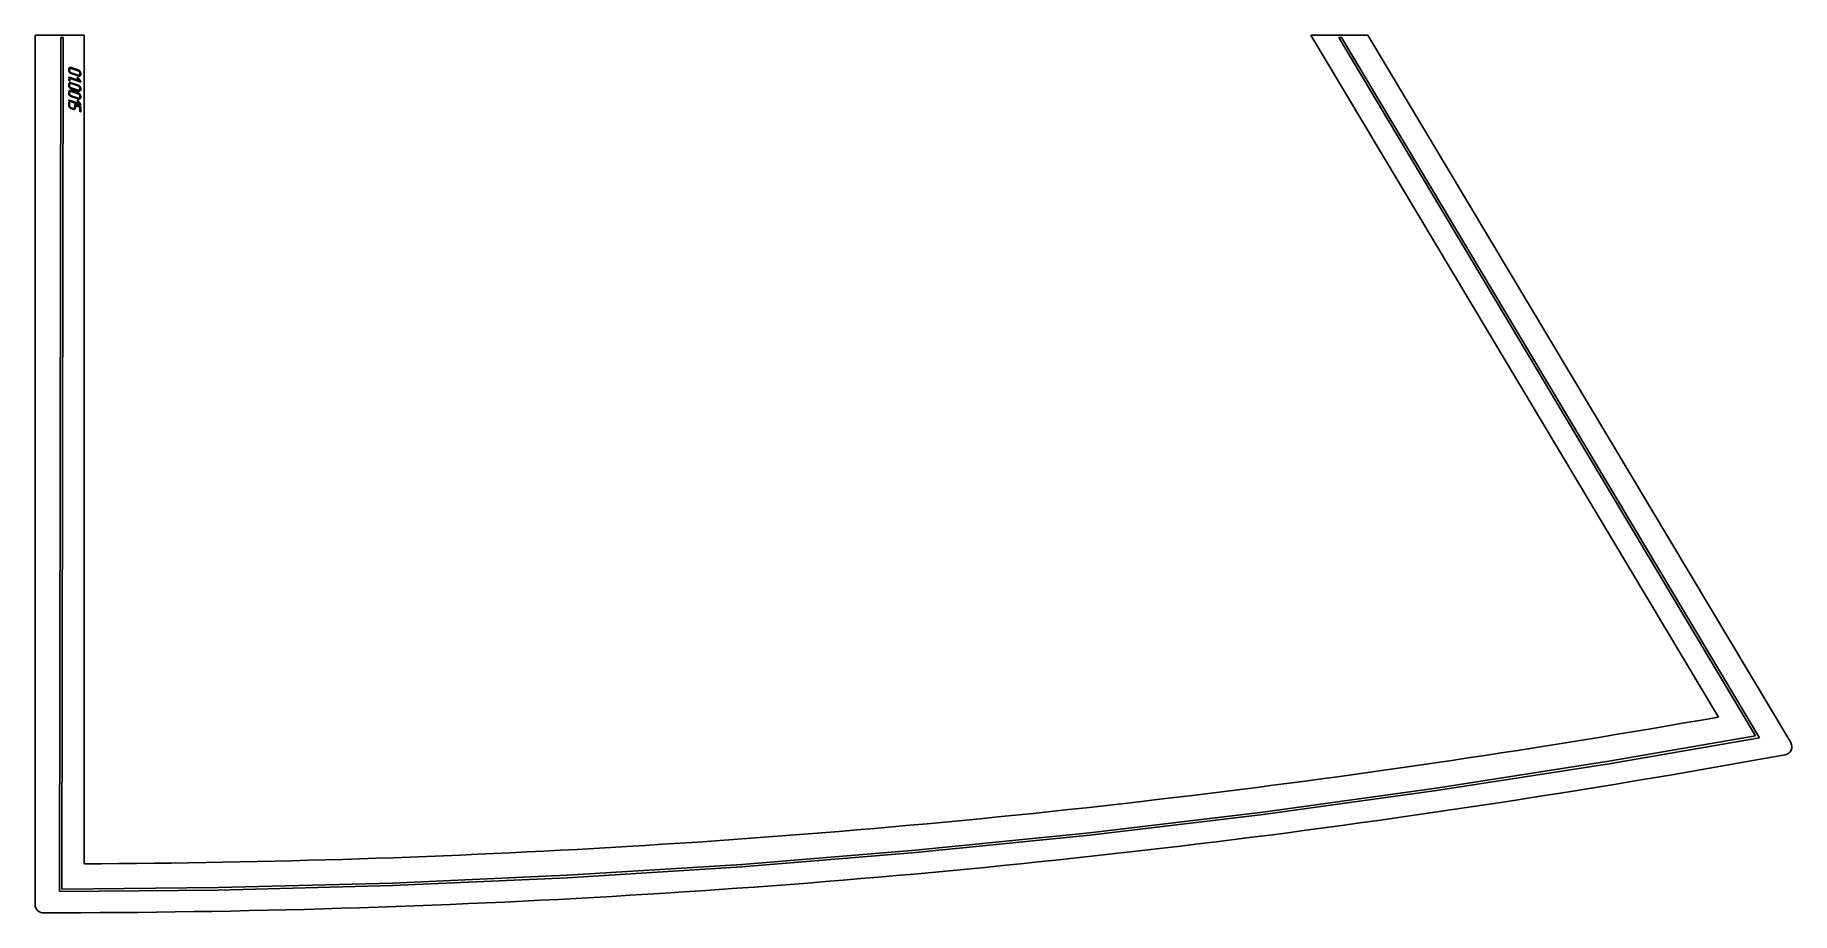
# Model space of a CAD drawing. Header units: millimetres. Extents: x 245 to 2400, y 166 to 1243.
import ezdxf

# ---------------------------------------------------------------- set-up
doc = ezdxf.new("R2010")
doc.units = ezdxf.units.MM
doc.linetypes.add('K5LT_BASIC', pattern=[0])
doc.layers.add('Engraving', color=7, linetype='Continuous')

msp = doc.modelspace()

# ---------------------------------------------------------------- linework, layer by layer
at = {"color": 150, "linetype": 'K5LT_BASIC', "lineweight": 25, "true_color": 0x0080ff}
for p, q in [((245.1, 1243.2), (245.1, 176.4)), ((245.1, 1243.2), (276.5, 1243.2)), ((276.5, 1243.2), (279.5, 1243.2)), ((279.5, 1243.2), (305.1, 1243.2)), ((305.1, 1243.2), (305.1, 226.5)), ((1809.9, 1243.2), (2309.9, 406.6)), ((1809.9, 1243.2), (1842.4, 1243.2)), ((1842.4, 1243.2), (1845.9, 1243.2)), ((1845.9, 1243.2), (1879.8, 1243.2)), ((2398.6, 375.3), (1879.8, 1243.2)), ((2175.8, 349.3), (2175.8, 349.3)), ((2175.8, 349.3), (2176, 349.3)), ((1964, 316.3), (1964.2, 316.3)), ((1964.2, 316.3), (1964.2, 316.3))]:
    msp.add_line(p, q, dxfattribs=at)
for centre, start, end in [((2390, 370.1), 280.2775, 30.8681), ((255.1, 176.4), 180, 270.0549)]:
    msp.add_arc(centre, 10, start, end, dxfattribs=at)
msp.add_open_spline([(2309.9, 406.6), (2088.1, 367.6), (1638.8, 300.9), (990.3, 242.5), (534.4, 227.6), (305.1, 226.5)], degree=3, knots=[0, 0, 0, 0, 0.956007, 2.013767, 3, 3, 3, 3], dxfattribs=at)
msp.add_open_spline([(255.1, 166.4), (503.7, 166.6), (978.4, 181.2), (1668.1, 243.3), (2143.1, 315.2), (2391.8, 360.3)], degree=3, dxfattribs=at)
at = {"layer": 'Engraving', "color": 150, "linetype": 'K5LT_BASIC', "lineweight": 25, "true_color": 0x0080ff}
for p, q in [((276.5, 1240.2), (275, 192.5)), ((279.5, 1240.2), (276.5, 1240.2)), ((278, 195.5), (279.5, 1240.2)), ((1844.2, 1240.2), (2355.3, 383.4)), ((1847.7, 1240.2), (1844.2, 1240.2)), ((2360.1, 381.2), (1847.7, 1240.2)), ((286.2, 1201.4), (286.2, 1200.3)), ((299.2, 1187.4), (286.7, 1191.7)), ((286.7, 1190.6), (300.5, 1185.9)), ((287.2, 1201), (287.2, 1199.9)), ((297.8, 1200.6), (289.3, 1203.5)), ((297.8, 1199.5), (289.3, 1202.4)), ((289.3, 1197.1), (297.8, 1194.2)), ((289.3, 1196), (297.8, 1193.2)), ((296.9, 1190.5), (299.2, 1187.4)), ((300.8, 1186.7), (297.7, 1190.9)), ((299.9, 1195.6), (299.9, 1196.7)), ((301, 1195.3), (301, 1196.3)), ((286.2, 1182.7), (286.2, 1181.6)), ((286.2, 1173.2), (286.2, 1172.1)), ((287.2, 1182.3), (287.2, 1181.3)), ((287.2, 1172.8), (287.2, 1171.8)), ((297.8, 1181.9), (289.3, 1184.8)), ((297.8, 1180.9), (289.3, 1183.7)), ((289.3, 1178.4), (297.8, 1175.6)), ((289.3, 1177.4), (297.8, 1174.5)), ((297.8, 1172.4), (289.3, 1175.3)), ((297.8, 1171.3), (289.3, 1174.2)), ((289.3, 1168.9), (297.8, 1166)), ((289.3, 1167.9), (297.8, 1165)), ((299.9, 1177), (299.9, 1178)), ((299.9, 1167.4), (299.9, 1168.5)), ((301, 1176.6), (301, 1177.7)), ((301, 1167.1), (301, 1168.1)), ((286.2, 1160), (286.2, 1157.3)), ((299.2, 1159.2), (286.7, 1163.5)), ((286.7, 1162.4), (300.5, 1157.7)), ((287.2, 1156.9), (287.2, 1159.6)), ((291.5, 1153.4), (289.3, 1154.1)), ((289.3, 1153.1), (291.5, 1152.3)), ((293.6, 1157.4), (293.6, 1154.8)), ((300.5, 1155.6), (294.1, 1157.8)), ((294.6, 1154.4), (294.6, 1156.6)), ((294.6, 1156.6), (299.9, 1154.7)), ((296.9, 1162.3), (299.2, 1159.2)), ((300.8, 1158.5), (297.7, 1162.8)), ((299.9, 1154.7), (299.9, 1150)), ((301, 1149.6), (301, 1154.9)), ((2355.3, 383.4), (2175.5, 352.3)), ((2176, 349.3), (2360.1, 381.2)), ((2175.5, 352.3), (1963.5, 319.2)), ((1964.2, 316.3), (2175.8, 349.3)), ((1963.5, 319.2), (1751.2, 290)), ((1751.6, 287), (1964, 316.3)), ((1751.2, 290), (1538.4, 264.7)), ((1538.7, 261.7), (1751.6, 287)), ((1538.4, 264.7), (1325.1, 243.3)), ((1325.4, 240.3), (1538.7, 261.7)), ((1325.1, 243.3), (1111.8, 225.9)), ((1112, 222.9), (1325.4, 240.3)), ((1111.8, 225.9), (897.8, 212.5)), ((898, 209.5), (1112, 222.9)), ((275, 192.5), (469.5, 194.3)), ((469.5, 197.3), (278, 195.5)), ((683.5, 203), (469.5, 197.3)), ((469.5, 194.3), (683.6, 200)), ((897.8, 212.5), (683.5, 203)), ((683.6, 200), (898, 209.5))]:
    msp.add_line(p, q, dxfattribs=at)
for points in [[(287.1, 1203.2), (286.2, 1202.6), (286.2, 1201.4)], [(286.2, 1200.3), (286.2, 1199), (287.1, 1197.7)], [(286.3, 1191.6), (286.2, 1191.4), (286.2, 1191.3)], [(286.2, 1191.3), (286.2, 1191.1), (286.3, 1190.9)], [(286.4, 1188.9), (286.2, 1188.8), (286.2, 1188.4)], [(286.2, 1188.4), (286.2, 1188), (286.4, 1187.7)], [(286.7, 1191.7), (286.4, 1191.8), (286.3, 1191.6)], [(286.3, 1190.9), (286.4, 1190.7), (286.7, 1190.6)], [(287, 1188.9), (286.6, 1189), (286.4, 1188.9)], [(286.4, 1187.7), (286.7, 1187.4), (287, 1187.3)], [(287.4, 1188.6), (287.1, 1188.9), (287, 1188.9)], [(287, 1187.3), (287.2, 1187.2), (287.5, 1187.4)], [(289.3, 1203.5), (288, 1203.9), (287.1, 1203.2)], [(287.1, 1197.7), (288, 1196.5), (289.3, 1196)], [(287.9, 1202.3), (287.2, 1201.8), (287.2, 1201)], [(287.2, 1199.9), (287.2, 1199.1), (287.8, 1198.2)], [(287.7, 1187.9), (287.7, 1188.3), (287.4, 1188.6)], [(287.5, 1187.4), (287.7, 1187.6), (287.7, 1187.9)], [(287.8, 1198.2), (288.4, 1197.4), (289.3, 1197.1)], [(289.3, 1202.4), (288.5, 1202.7), (287.9, 1202.3)], [(296.9, 1191.2), (296.8, 1191.1), (296.8, 1190.9)], [(296.8, 1190.9), (296.8, 1190.7), (296.9, 1190.5)], [(297.3, 1191.2), (297.1, 1191.3), (296.9, 1191.2)], [(297.7, 1190.9), (297.4, 1191.2), (297.3, 1191.2)], [(300, 1198.9), (299.1, 1200.1), (297.8, 1200.6)], [(299.3, 1198.4), (298.7, 1199.2), (297.8, 1199.5)], [(297.8, 1194.2), (298.7, 1193.9), (299.3, 1194.3)], [(297.8, 1193.2), (299.1, 1192.7), (300.1, 1193.3)], [(299.9, 1196.7), (299.9, 1197.6), (299.3, 1198.4)], [(299.3, 1194.3), (299.9, 1194.7), (299.9, 1195.6)], [(301, 1196.3), (301, 1197.7), (300, 1198.9)], [(300.1, 1193.3), (301, 1194), (301, 1195.3)], [(300.5, 1185.9), (300.7, 1185.8), (300.8, 1186)], [(301, 1186.3), (301, 1186.5), (300.8, 1186.7)], [(300.8, 1186), (301, 1186.1), (301, 1186.3)], [(287.1, 1184.6), (286.2, 1183.9), (286.2, 1182.7)], [(286.2, 1181.6), (286.2, 1180.3), (287.1, 1179.1)], [(287.1, 1175.1), (286.2, 1174.4), (286.2, 1173.2)], [(286.2, 1172.1), (286.2, 1170.8), (287.1, 1169.5)], [(289.3, 1184.8), (288, 1185.3), (287.1, 1184.6)], [(287.1, 1179.1), (288, 1177.8), (289.3, 1177.4)], [(289.3, 1175.3), (288, 1175.7), (287.1, 1175.1)], [(287.1, 1169.5), (288, 1168.3), (289.3, 1167.9)], [(287.9, 1183.6), (287.2, 1183.2), (287.2, 1182.3)], [(287.2, 1181.3), (287.2, 1180.4), (287.8, 1179.6)], [(287.9, 1174.1), (287.2, 1173.7), (287.2, 1172.8)], [(287.2, 1171.8), (287.2, 1170.9), (287.8, 1170.1)], [(287.8, 1179.6), (288.4, 1178.7), (289.3, 1178.4)], [(287.8, 1170.1), (288.4, 1169.2), (289.3, 1168.9)], [(289.3, 1183.7), (288.5, 1184), (287.9, 1183.6)], [(289.3, 1174.2), (288.5, 1174.5), (287.9, 1174.1)], [(300, 1180.2), (299.1, 1181.5), (297.8, 1181.9)], [(299.3, 1179.7), (298.7, 1180.6), (297.8, 1180.9)], [(297.8, 1175.6), (298.7, 1175.3), (299.3, 1175.7)], [(297.8, 1174.5), (299.1, 1174), (300.1, 1174.7)], [(300, 1170.7), (299.1, 1172), (297.8, 1172.4)], [(299.3, 1170.2), (298.7, 1171), (297.8, 1171.3)], [(297.8, 1166), (298.7, 1165.7), (299.3, 1166.2)], [(297.8, 1165), (299.1, 1164.5), (300.1, 1165.2)], [(299.9, 1178), (299.9, 1178.9), (299.3, 1179.7)], [(299.3, 1175.7), (299.9, 1176.1), (299.9, 1177)], [(299.9, 1168.5), (299.9, 1169.4), (299.3, 1170.2)], [(299.3, 1166.2), (299.9, 1166.6), (299.9, 1167.4)], [(301, 1177.7), (301, 1179), (300, 1180.2)], [(301, 1168.1), (301, 1169.5), (300, 1170.7)], [(300.1, 1174.7), (301, 1175.3), (301, 1176.6)], [(300.1, 1165.2), (301, 1165.8), (301, 1167.1)], [(286.3, 1163.5), (286.2, 1163.2), (286.2, 1163.1)], [(286.2, 1163.1), (286.2, 1162.9), (286.3, 1162.7)], [(286.3, 1160.3), (286.2, 1160.2), (286.2, 1160)], [(286.2, 1157.3), (286.2, 1156), (287.1, 1154.7)], [(286.7, 1163.5), (286.4, 1163.6), (286.3, 1163.5)], [(286.3, 1162.7), (286.4, 1162.5), (286.7, 1162.4)], [(286.7, 1160.3), (286.5, 1160.4), (286.3, 1160.3)], [(287, 1160.1), (286.8, 1160.3), (286.7, 1160.3)], [(287.2, 1159.6), (287.2, 1159.9), (287, 1160.1)], [(287.1, 1154.7), (288, 1153.5), (289.3, 1153.1)], [(287.8, 1155.2), (287.2, 1156.1), (287.2, 1156.9)], [(289.3, 1154.1), (288.4, 1154.4), (287.8, 1155.2)], [(292.9, 1153.5), (292.3, 1153.1), (291.5, 1153.4)], [(291.5, 1152.3), (292.8, 1151.9), (293.7, 1152.5)], [(293.6, 1154.8), (293.6, 1153.9), (292.9, 1153.5)], [(294.1, 1157.8), (293.6, 1158), (293.6, 1157.4)], [(293.7, 1152.5), (294.6, 1153.1), (294.6, 1154.4)], [(296.9, 1163), (296.8, 1162.9), (296.8, 1162.7)], [(296.8, 1162.7), (296.8, 1162.5), (296.9, 1162.3)], [(297.3, 1163), (297.1, 1163.1), (296.9, 1163)], [(297.7, 1162.8), (297.4, 1163), (297.3, 1163)], [(299.9, 1150), (299.9, 1149.7), (300.1, 1149.5)], [(300.1, 1149.5), (300.3, 1149.3), (300.5, 1149.3)], [(300.5, 1157.7), (300.7, 1157.7), (300.8, 1157.8)], [(301, 1154.9), (301, 1155.4), (300.5, 1155.6)], [(300.5, 1149.3), (300.7, 1149.2), (300.8, 1149.3)], [(301, 1158.1), (301, 1158.3), (300.8, 1158.5)], [(300.8, 1157.8), (301, 1157.9), (301, 1158.1)], [(300.8, 1149.3), (301, 1149.4), (301, 1149.6)]]:
    msp.add_open_spline(points, degree=2, dxfattribs=at)

doc.saveas('drawing.dxf')
